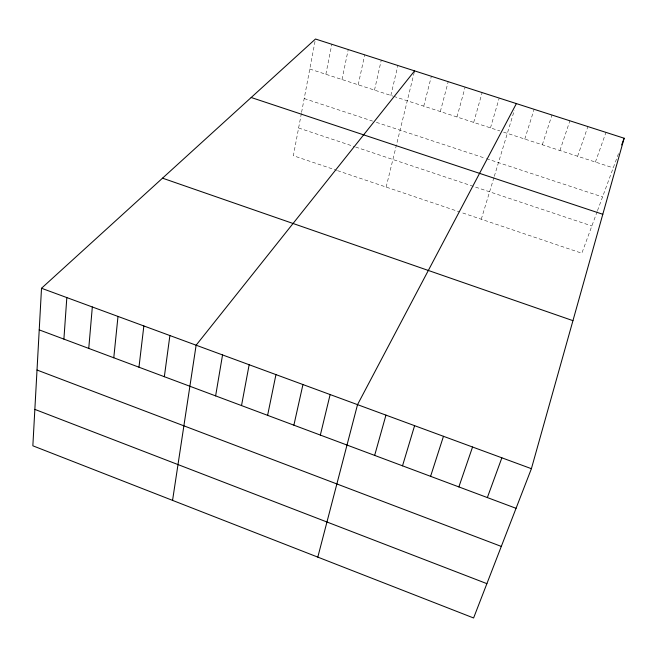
<?xml version="1.0" encoding="UTF-8"?>
<svg xmlns="http://www.w3.org/2000/svg" width="657" height="657" viewBox="0 0 657 657"><rect width="100%" height="100%" fill="white"/><g stroke="black" fill="none" stroke-linecap="round" stroke-linejoin="round"><path stroke-width="0.49" stroke-dasharray="3.29 2.46" d="M301.382 113.382L293.359 155.717L336.573 170.319M301.571 112.396L315.475 39.018M325.864 74.266L331.818 44.265M342.001 79.53L348.226 49.538M358.213 84.81L364.709 54.843M374.498 90.108L381.265 60.157M390.849 95.437L397.896 65.503M386.144 187.081L414.592 70.874M423.765 106.155L431.37 76.269M440.338 111.55L448.222 81.682M456.976 116.971L465.148 87.118M473.689 122.416L482.148 92.588M490.475 127.885L499.221 98.074M481.277 219.241L493.998 177.333M494.294 176.355L514.341 110.319M524.787 139.062L534.133 109.292M542.321 144.77L551.97 115.032M559.928 150.502L569.89 120.789M577.618 156.267L587.892 126.579M595.39 162.049L605.976 132.386M597.156 211.587L581.831 253.232L460.565 212.236M597.492 210.667L618.524 153.524M309.792 69.034L392.779 96.062M393.748 96.382L499.846 130.932M503.591 132.156L613.244 167.872M304.199 98.542L372.576 121.093M376.362 122.342L485.572 158.37M486.492 158.674L602.543 196.96M298.615 127.992L354.723 146.741M355.651 147.053L591.867 225.967M337.534 170.648L459.621 211.924"/><path stroke-width="0.99" d="M41.514 288.259L32.85 445.799L473.598 617.982L531.398 468.687L624.15 138.233L315.475 39.018L41.514 288.259L531.398 468.687M63.901 339.111L66.825 297.588M88.752 348.415L92.325 306.975M113.776 357.778L117.997 316.428M138.972 367.206L143.85 325.954M164.34 376.699L169.892 335.546M172.561 500.379L196.123 345.204L414.592 70.874M215.619 395.884L222.542 354.936M241.521 405.574L249.151 364.734M267.613 415.339L275.948 374.605M293.884 425.178L302.943 384.55M320.345 435.074L330.134 394.561M317.807 557.12L357.523 404.655L516.377 103.592M374.654 455.4L385.955 415.125M402.519 465.821L414.6 425.67M430.59 476.325L443.467 436.305M458.865 486.911L472.555 447.015M487.354 497.571L501.866 457.814M621.686 144.926L624.15 138.233M251.188 97.507L602.806 214.289M162.525 178.17L572.945 320.657M39.223 329.88L516.057 508.313M37.014 370.031L501.307 546.419M34.854 409.393L486.894 583.654"/></g></svg>
